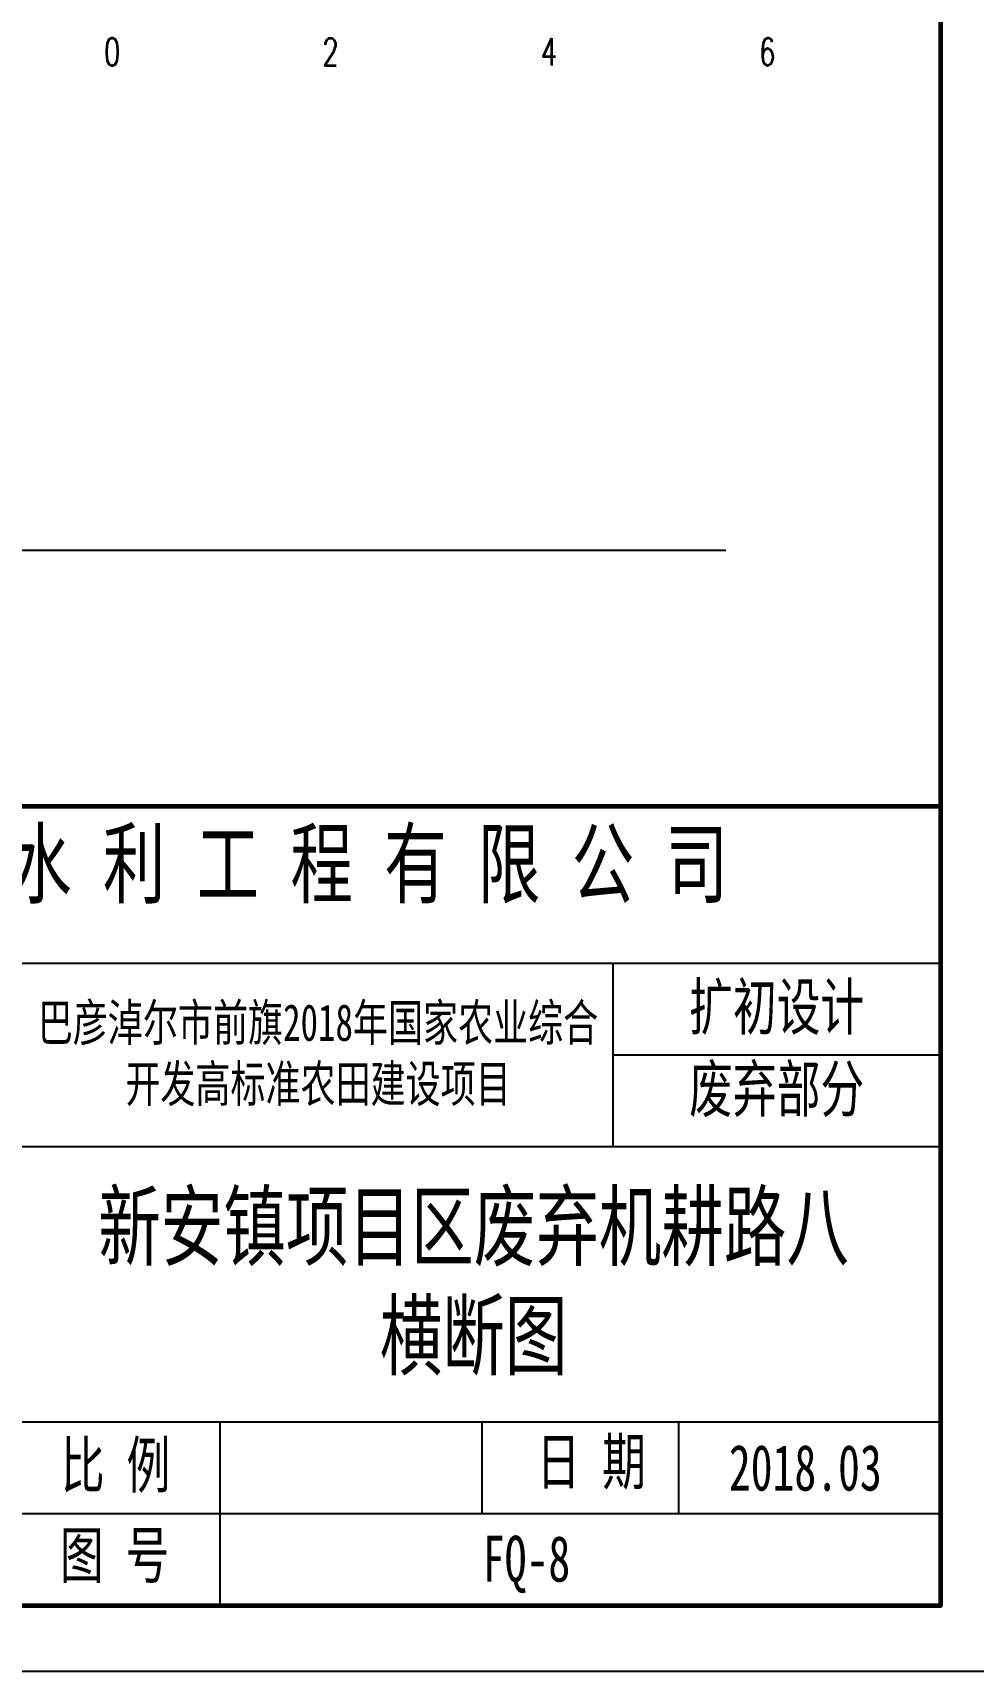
# Model space of a CAD drawing. Extents: x 695776 to 1250176, y 4443437 to 9025597.
# Drawn here: x 891852 to 900464, y 4482840 to 4497841 of the extents above; entities that cross this region are included whole.
import ezdxf
from ezdxf.enums import TextEntityAlignment as Align

# ---------------------------------------------------------------- set-up
doc = ezdxf.new("R2010")
doc.units = 0
doc.header["$LTSCALE"] = 0.5
for name, color, linetype in [('KEDU', 7, 'CONTINUOUS'), ('图框', 7, 'CONTINUOUS'), ('辅助线', 3, 'CONTINUOUS')]:
    doc.layers.add(name, color=color, linetype=linetype)
doc.styles.get("Standard").update_dxf_attribs({"font": 'rs.shx', "bigfont": 'hztxt.shx'})
doc.styles.add('仿宋', font='仿宋_GB2312.ttf', dxfattribs={"width": 0.7})

msp = doc.modelspace()

# ---------------------------------------------------------------- linework, layer by layer
at = {"layer": '图框', "color": 7, "lineweight": 60}
msp.add_line((885764.3186, 4490760.4611), (900164.3186, 4490760.4611), dxfattribs=at)
at = {"layer": '图框', "color": 7}
for p, q in [((900164.3186, 4489320.4611), (885764.3186, 4489320.4611)), ((897164.3186, 4489320.4611), (897164.3186, 4487640.4611)), ((897164.3212, 4489320.4615), (897164.3212, 4487640.4615)), ((900164.3186, 4488480.4611), (897164.3186, 4488480.4611)), ((900164.3212, 4488480.4615), (897164.3212, 4488480.4615)), ((900164.3186, 4487640.4611), (885764.3186, 4487640.4611)), ((900164.3186, 4485120.4611), (885764.3186, 4485120.4611)), ((900164.3212, 4485120.4615), (885764.3212, 4485120.4615)), ((893564.3186, 4485120.4611), (893564.3186, 4483440.4611)), ((893564.3212, 4485120.4615), (893564.3212, 4483440.4615)), ((895964.3186, 4485120.4611), (895964.3186, 4484280.4611)), ((895964.3212, 4485120.4615), (895964.3212, 4484280.4615)), ((897764.3186, 4485120.4611), (897764.3186, 4484280.4611)), ((897764.3212, 4485120.4615), (897764.3212, 4484280.4615)), ((900164.3186, 4484280.4611), (885764.3186, 4484280.4611))]:
    msp.add_line(p, q, dxfattribs=at)
at = {"layer": '图框', "linetype": 'Continuous', "lineweight": -2, "flags": 128}
msp.add_lwpolyline([(850364.3186, 4518480.4611), (850364.3186, 4482840.4611), (900764.3186, 4482840.4611), (900764.3186, 4518480.4611), (850364.3186, 4518480.4611)], dxfattribs=at)
at = {"layer": '图框', "linetype": 'Continuous', "lineweight": 60, "flags": 128}
msp.add_lwpolyline([(853364.3186, 4517880.4611), (900164.3186, 4517880.4611), (900164.3186, 4483440.4611), (853364.3186, 4483440.4611), (853364.3186, 4517880.4611)], dxfattribs=at)
at = {"layer": '辅助线'}
msp.add_lwpolyline([(856194.3859, 4493105.0944), (898199.7075, 4493105.0944)], dxfattribs=at)

# ---------------------------------------------------------------- texts
at = {"layer": 'KEDU', "width": 0.7}
for s, p in [('0', (892579.1022, 4497541.3781)), ('0', (892579.1022, 4497541.3781)), ('2', (894579.1022, 4497541.3781)), ('4', (896579.1022, 4497541.3781)), ('6', (898579.1022, 4497541.3781))]:
    msp.add_text(s, height=250, dxfattribs=at).set_placement(p, align=Align.CENTER)
at = {"layer": '图框', "linetype": 'Continuous', "style": '仿宋'}
for s, insert, char_height, width, attachment_point in [('\u3000内 蒙 古 恒 源 水 利 工 程 有 限 公 司', (886769.7056, 4490534.1515), 600, 12975.456, 1), ('扩初设计', (898664.3186, 4488900.4611), 420, 3000, 5), ('巴彦淖尔市前旗2018年国家农业综合开发高标准农田建设项目', (894464.3186, 4488480.4611), 336, 5400, 5), ('废弃部分', (898664.3186, 4488147.7411), 420, 3000, 5), ('新安镇项目区废弃机耕路八横断图', (895889.0905, 4486380.4611), 600, 6975.259258, 5), ('比 例', (892109.3471, 4484938.8709), 420, 1384.032427, 1), ('日 期', (896465.0526, 4484970.9449), 420, 1384.032427, 1), ('2018.03', (898226.5161, 4484914.1802), 420, 1384.032427, 1), ('图 号', (892100.747, 4484114.0799), 420, 1384.032427, 1), ('FQ-8', (895973.855, 4484080.2929), 420, 1384.032427, 1)]:
    msp.add_mtext(s, dxfattribs=dict(at, insert=insert, char_height=char_height, width=width, attachment_point=attachment_point))

doc.saveas('drawing.dxf')
